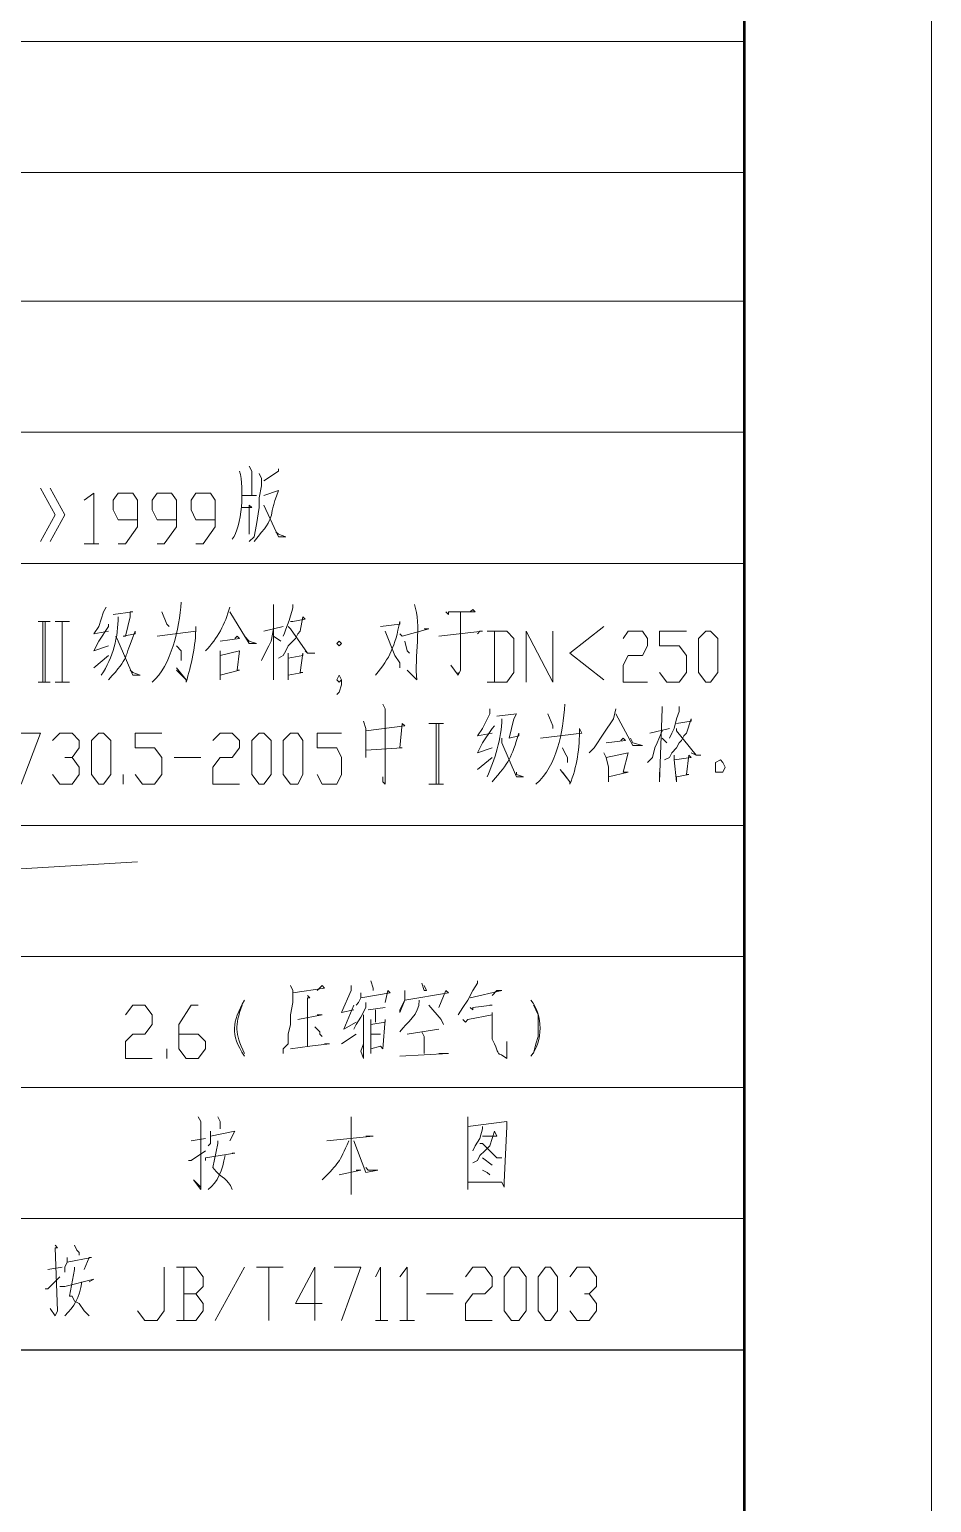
# Model space of a CAD drawing. Header units: millimetres. Extents: x -219 to 948, y -831 to -7.
# Drawn here: x 880.7 to 947.6, y -231.8 to -122.5 of the extents above; entities that cross this region are included whole.
import ezdxf

# ---------------------------------------------------------------- set-up
doc = ezdxf.new("R2010")
doc.units = ezdxf.units.MM
doc.layers.add('1', color=7, linetype='Continuous')

msp = doc.modelspace()

# ---------------------------------------------------------------- linework, layer by layer
at = {"layer": '1', "color": 0, "lineweight": 5}
for points in [[(-218.84, -6.99), (-218.84, -830.85), (947.56, -830.85), (947.56, -6.99), (-218.84, -6.99)], [(768.64, -123.45), (933.7, -123.45)], [(768.64, -133.17), (933.7, -133.17)], [(725.62, -142.71), (933.7, -142.71)], [(725.62, -152.43), (933.7, -152.43)], [(896.98, -154.95), (897.16, -155.31), (897.16, -157.11)], [(899.14, -155.13), (899.14, -155.31), (898.06, -156.03)], [(897.7, -155.49), (897.88, -155.85), (897.88, -156.39), (897.7, -157.29), (897.7, -158.01), (897.52, -159.27), (897.34, -160.17), (896.98, -160.53)], [(881.5, -160.53), (882.58, -158.55), (881.5, -156.57)], [(882.22, -156.57), (883.3, -158.55), (882.22, -160.53)], [(884.74, -157.47), (885.46, -156.93), (885.46, -160.71)], [(887.26, -160.71), (887.8, -160.71), (888.7, -159.45), (888.7, -157.47), (888.34, -156.93), (887.26, -156.93), (886.9, -157.47), (886.9, -158.19), (887.26, -158.91), (888.7, -158.91)], [(890.14, -160.71), (890.68, -160.71), (891.58, -159.45), (891.58, -157.47), (891.22, -156.93), (890.14, -156.93), (889.78, -157.47), (889.78, -158.19), (890.14, -158.91), (891.58, -158.91)], [(893.02, -160.71), (893.56, -160.71), (894.46, -159.45), (894.46, -157.47), (894.1, -156.93), (893.02, -156.93), (892.66, -157.47), (892.66, -158.19), (893.02, -158.91), (894.46, -158.91)], [(896.44, -157.11), (897.52, -157.11)], [(896.44, -158.01), (897.16, -158.01), (896.98, -157.83), (896.98, -159.99), (896.98, -159.27)], [(898.06, -157.83), (899.14, -160.17), (899.68, -160.17), (899.14, -159.99), (898.96, -159.81)], [(884.74, -160.71), (885.82, -160.71)], [(725.62, -162.15), (933.7, -162.15)], [(886.36, -165.39), (886.18, -165.75), (885.82, -166.83), (885.46, -167.37), (885.46, -167.37), (886.54, -167.19)], [(891.04, -166.83), (890.86, -166.65), (890.5, -165.75)], [(895.54, -165.75), (896.98, -168.09), (897.52, -168.09), (896.98, -167.91), (896.62, -167.55)], [(898.78, -165.21), (898.78, -170.79), (898.78, -170.61), (898.78, -170.07)], [(911.56, -165.75), (911.74, -165.93), (911.74, -165.75), (911.74, -165.75), (913.72, -165.75), (913.54, -165.57), (913.36, -165.75)], [(912.64, -165.75), (912.64, -170.07), (912.46, -170.43), (911.92, -169.71), (912.46, -170.43), (912.46, -170.25)], [(881.32, -166.47), (882.22, -166.47)], [(881.68, -166.47), (881.68, -170.97)], [(881.86, -170.97), (881.86, -166.47)], [(882.58, -166.47), (883.66, -166.47)], [(883.12, -166.47), (883.12, -170.97)], [(883.12, -170.97), (883.12, -166.47)], [(886.54, -166.65), (886.54, -166.83), (885.82, -167.91), (885.46, -168.63), (885.46, -168.63), (886.54, -168.27)], [(898.78, -167.01), (898.6, -167.91), (898.42, -168.27), (898.06, -168.99), (897.88, -169.35)], [(898.06, -167.19), (898.06, -167.19), (899.5, -166.83)], [(900.04, -166.47), (900.22, -166.47), (901.12, -166.29), (900.94, -166.11), (900.76, -167.19), (900.58, -167.37), (900.4, -167.73), (900.22, -167.91), (899.86, -168.27), (899.68, -168.63), (899.5, -168.99), (899.14, -169.17)], [(899.86, -166.83), (900.04, -167.01), (901.3, -168.81), (901.84, -168.81), (901.3, -168.81), (901.12, -168.63)], [(908.14, -167.37), (908.32, -167.55), (910.3, -167.01), (909.94, -167.01)], [(923.26, -166.83), (920.74, -168.81), (923.26, -170.79)], [(887.08, -167.55), (887.26, -167.91), (888.34, -170.43), (888.88, -170.43), (888.34, -170.25), (888.16, -170.07)], [(894.82, -167.91), (896.26, -167.73), (896.08, -167.55), (895.9, -167.73)], [(898.78, -167.55), (899.32, -167.91), (899.32, -167.91)], [(903.64, -168.27), (903.82, -168.09), (903.64, -167.91), (903.46, -168.09), (903.64, -168.27)], [(907.06, -167.19), (907.78, -168.99), (908.14, -169.53), (908.14, -169.89)], [(908.5, -167.91), (908.68, -168.63), (908.86, -168.81)], [(911.02, -167.55), (911.02, -167.55), (914.26, -167.19), (914.08, -167.19), (913.9, -167.37)], [(914.62, -170.97), (916.06, -170.97), (916.6, -170.25), (916.6, -167.73), (916.06, -167.19), (914.62, -167.19)], [(915.16, -167.19), (915.16, -170.97)], [(917.5, -170.97), (917.5, -167.19), (919.48, -170.97), (919.48, -167.19)], [(924.7, -167.73), (925.06, -167.19), (926.14, -167.19), (926.5, -167.73), (926.5, -168.27), (926.14, -168.99), (925.06, -168.99), (924.7, -169.71), (924.7, -170.97), (926.5, -170.97)], [(927.4, -170.25), (927.94, -170.97), (928.84, -170.97), (929.38, -170.25), (929.38, -168.99), (928.84, -168.27), (927.4, -168.27), (927.4, -167.19), (929.38, -167.19)], [(930.82, -170.97), (930.28, -170.25), (930.28, -167.73), (930.82, -167.19), (931.18, -167.19), (931.72, -167.73), (931.72, -170.25), (931.18, -170.97), (930.82, -170.97)], [(885.46, -169.89), (886.54, -168.99)], [(891.58, -168.27), (891.94, -168.63), (891.94, -168.99), (891.94, -169.35)], [(894.82, -168.63), (894.82, -168.99), (894.82, -170.79), (894.82, -170.43), (896.26, -170.07), (896.08, -170.07), (896.26, -168.63), (896.26, -168.63), (894.82, -168.99)], [(899.86, -168.81), (899.86, -169.17), (899.86, -170.79), (899.86, -170.43), (900.94, -170.25), (900.76, -170.25), (900.94, -168.81), (900.94, -168.99), (899.86, -169.17)], [(891.58, -170.07), (892.3, -170.79)], [(903.46, -171.87), (903.64, -171.69), (903.82, -171.15), (903.82, -170.79), (903.64, -170.43), (903.46, -170.79), (903.64, -170.97), (903.82, -170.79)], [(881.32, -170.97), (882.22, -170.97)], [(882.58, -170.97), (883.66, -170.97)], [(906.88, -172.59), (907.06, -172.95), (907.06, -172.95), (907.06, -178.53), (906.88, -178.35), (906.88, -177.99)], [(914.8, -172.95), (914.8, -173.31), (914.26, -174.39), (913.9, -174.93), (913.9, -174.93), (914.98, -174.75)], [(919.48, -174.39), (919.48, -174.21), (919.12, -173.31)], [(924.16, -172.95), (923.98, -173.67), (923.26, -174.75), (922.54, -175.83), (922.18, -176.19)], [(924.16, -173.31), (925.42, -175.65), (926.14, -175.65), (925.42, -175.47), (925.24, -175.11)], [(927.58, -172.77), (927.58, -172.95), (927.4, -178.35), (927.4, -177.63)], [(928.66, -174.03), (929.74, -173.85), (929.74, -173.67), (929.38, -174.75), (929.2, -174.93), (929.02, -175.29), (928.84, -175.47), (928.66, -175.83), (928.3, -176.19), (928.12, -176.55), (927.76, -176.73)], [(928.84, -172.77), (928.84, -173.13), (928.66, -173.67), (928.48, -174.39), (928.3, -174.75), (928.12, -175.11)], [(879.52, -174.75), (881.5, -174.75), (880.06, -178.53)], [(882.4, -175.29), (882.94, -174.75), (883.84, -174.75), (884.38, -175.29), (884.38, -175.83), (883.84, -176.55), (883.3, -176.55)], [(885.82, -178.53), (885.28, -177.81), (885.28, -175.29), (885.82, -174.75), (886.18, -174.75), (886.72, -175.29), (886.72, -177.81), (886.18, -178.53), (885.82, -178.53)], [(888.52, -177.81), (889.06, -178.53), (889.96, -178.53), (890.5, -177.81), (890.5, -176.55), (889.96, -175.83), (888.52, -175.83), (888.52, -174.75), (890.5, -174.75)], [(894.28, -175.29), (894.82, -174.75), (895.72, -174.75), (896.26, -175.29), (896.26, -175.83), (895.72, -176.55), (894.82, -176.55), (894.28, -177.27), (894.28, -178.53), (896.26, -178.53)], [(897.7, -178.53), (897.16, -177.81), (897.16, -175.29), (897.7, -174.75), (898.06, -174.75), (898.6, -175.29), (898.6, -177.81), (898.06, -178.53), (897.7, -178.53)], [(900.04, -178.53), (899.5, -177.81), (899.5, -175.29), (900.04, -174.75), (900.58, -174.75), (900.94, -175.29), (900.94, -177.81), (900.58, -178.53), (900.04, -178.53)], [(902.02, -177.81), (902.38, -178.53), (903.46, -178.53), (903.82, -177.81), (903.82, -176.55), (903.46, -175.83), (902.02, -175.83), (902.02, -174.75), (903.82, -174.75)], [(905.44, -173.85), (905.62, -174.39), (905.62, -176.19), (905.62, -176.55)], [(905.62, -174.57), (908.5, -174.21), (908.32, -174.03), (908.14, -175.83), (908.32, -175.83), (905.62, -176.01)], [(910.3, -174.03), (911.38, -174.03)], [(910.84, -174.03), (910.84, -178.53)], [(911.02, -178.53), (911.02, -174.03)], [(915.16, -174.21), (914.98, -174.39), (914.26, -175.47), (913.9, -176.19), (913.9, -176.19), (914.98, -175.83)], [(927.58, -174.57), (927.22, -175.47), (927.04, -175.83), (926.86, -176.55), (926.5, -176.91)], [(926.68, -174.75), (928.12, -174.39)], [(928.66, -174.39), (928.66, -174.57), (930.1, -176.37), (930.46, -176.37), (930.1, -176.37), (929.74, -176.19)], [(915.7, -175.11), (915.7, -175.47), (916.78, -177.99), (917.32, -177.99), (916.78, -177.81), (916.78, -177.63)], [(920.2, -175.83), (920.38, -176.19), (920.56, -176.55), (920.56, -176.91)], [(923.44, -175.47), (924.88, -175.29), (924.7, -175.11), (924.52, -175.29)], [(927.58, -175.11), (927.94, -175.47), (927.94, -175.47)], [(883.84, -176.55), (884.38, -177.27), (884.38, -177.81), (883.84, -178.53), (882.94, -178.53), (882.4, -177.81)], [(891.4, -176.55), (893.38, -176.55)], [(913.9, -177.45), (914.98, -176.55)], [(923.26, -176.19), (923.44, -176.55), (923.62, -177.27), (923.62, -178.35), (923.62, -177.99), (925.06, -177.63), (924.7, -177.63), (925.06, -176.19), (925.06, -176.19), (923.44, -176.55)], [(928.48, -176.37), (928.48, -176.73), (928.66, -178.35), (928.66, -177.99), (929.56, -177.81), (929.38, -177.81), (929.56, -176.37), (929.74, -176.55), (928.48, -176.73)], [(932.26, -177.27), (932.08, -176.91), (931.9, -176.73), (931.54, -176.91), (931.54, -177.27), (931.54, -177.63), (931.9, -177.63), (932.08, -177.63), (932.26, -177.27)], [(887.62, -178.53), (887.62, -177.81)], [(920.2, -177.63), (920.74, -178.35)], [(910.3, -178.53), (911.38, -178.53)], [(743.62, -181.59), (933.7, -181.59)], [(813.64, -188.79), (888.7, -184.29)], [(725.62, -191.31), (933.7, -191.31)], [(905.98, -193.11), (906.16, -193.65), (906.16, -193.83)], [(909.76, -193.29), (909.94, -193.83), (910.12, -193.83), (909.94, -193.47)], [(913.9, -193.11), (913.9, -193.29), (913.54, -193.83), (913.18, -194.55), (912.82, -195.09), (912.46, -195.63)], [(900.04, -193.47), (900.22, -193.83), (900.22, -194.73), (900.04, -195.63), (900.04, -196.35), (899.86, -197.07), (899.86, -197.79), (899.5, -198.15), (899.5, -198.51)], [(900.22, -194.01), (902.56, -193.65), (902.38, -193.47), (902.02, -193.83)], [(901.3, -194.19), (901.48, -194.37), (901.3, -194.37), (901.3, -197.97)], [(904.54, -193.47), (904.54, -193.83), (903.82, -195.45), (903.82, -195.45), (904.72, -195.27)], [(905.26, -194.01), (905.26, -194.37), (905.08, -194.73), (904.9, -194.91)], [(905.26, -194.37), (907.42, -194.01), (907.24, -193.83), (907.06, -194.73)], [(908.5, -193.83), (908.5, -194.55), (908.14, -195.45), (908.14, -195.27), (908.32, -194.91), (908.5, -194.55), (911.74, -194.01), (911.56, -193.83), (911.02, -195.09)], [(913.36, -194.37), (915.7, -193.83), (915.34, -193.83), (914.98, -194.19)], [(887.8, -195.63), (888.34, -194.91), (889.24, -194.91), (889.78, -195.63), (889.78, -196.35), (889.24, -197.07), (888.34, -197.07), (887.8, -197.61), (887.8, -198.87), (889.78, -198.87)], [(891.76, -197.07), (893.2, -197.07), (893.74, -197.61), (893.74, -198.15), (893.2, -198.87), (892.3, -198.87), (891.76, -198.15), (891.76, -196.35), (892.66, -194.91), (893.2, -194.91)], [(904.72, -194.91), (904, -196.71), (904.9, -196.17)], [(905.62, -194.73), (905.62, -195.09), (905.26, -195.81), (904.9, -196.35), (904.72, -196.71)], [(905.8, -195.27), (907.06, -195.09)], [(906.34, -195.27), (906.34, -195.45), (906.34, -196.17)], [(910.3, -194.91), (911.2, -195.99), (911.38, -196.35)], [(913.36, -195.09), (913.54, -195.27), (913.54, -195.09), (914.98, -194.91), (914.8, -194.91)], [(918.04, -194.91), (918.22, -195.27), (918.4, -195.63), (918.4, -197.25), (918.22, -197.79), (918.04, -198.51)], [(900.58, -195.99), (902.38, -195.63), (902.02, -195.63)], [(901.84, -196.53), (902.2, -196.89), (902.2, -197.07), (902.38, -197.25)], [(905.44, -195.63), (905.44, -198.87), (905.26, -198.33), (905.44, -197.79)], [(905.98, -195.99), (905.98, -196.35), (905.98, -197.25), (905.98, -198.51), (905.98, -198.15), (906.7, -197.97), (906.88, -198.15), (907.06, -195.99), (907.06, -196.17), (905.98, -196.35)], [(903.82, -197.79), (904.9, -197.07)], [(905.98, -197.07), (906.7, -197.07)], [(908.68, -197.07), (911.02, -196.71)], [(909.76, -196.89), (909.94, -197.25), (909.94, -198.51)], [(890.86, -198.87), (890.86, -198.15)], [(900.04, -198.15), (901.48, -197.97), (902.92, -197.79), (902.56, -197.79)], [(908.14, -198.69), (911.74, -198.51), (911.02, -198.51)], [(725.62, -201.03), (933.7, -201.03)], [(893.2, -203.19), (893.38, -203.55), (893.38, -208.59), (892.84, -207.87), (893.38, -208.41)], [(894.64, -203.19), (894.82, -203.55), (894.82, -204.09)], [(904.54, -203.19), (904.54, -206.79), (904.54, -208.95), (904.54, -208.59), (904.54, -208.05)], [(913.18, -203.19), (913.18, -203.91), (913.18, -208.59), (913.18, -208.05), (915.7, -208.05), (915.16, -208.05)], [(894.1, -204.27), (894.1, -205.17), (893.92, -205.35)], [(894.1, -204.63), (895.9, -204.27), (895.9, -204.27), (895.54, -204.99)], [(913.18, -203.91), (916.06, -203.55), (916.06, -203.55), (916.06, -203.91), (915.88, -208.05), (915.88, -208.41), (915.7, -208.05)], [(914.26, -203.91), (914.26, -204.09), (914.08, -204.81), (913.72, -205.35), (913.54, -205.71)], [(914.26, -204.63), (914.26, -204.63), (915.34, -204.63), (915.16, -204.27), (914.8, -205.35), (914.44, -205.71), (914.08, -206.07), (913.9, -206.43), (913.54, -206.61)], [(892.66, -204.99), (893.74, -204.81)], [(902.74, -204.99), (906.16, -204.63), (905.98, -204.63), (905.62, -204.63)], [(904.72, -204.99), (905.62, -207.33), (906.52, -207.15), (905.8, -207.15), (905.62, -206.97)], [(914.08, -205.17), (914.26, -205.17), (915.34, -206.25), (915.7, -206.25), (915.34, -206.25), (915.16, -206.07)], [(892.48, -206.43), (892.66, -206.43), (893.74, -205.71)], [(893.74, -206.25), (893.74, -206.43), (893.74, -206.25), (895.9, -205.89), (895.72, -205.89)], [(914.26, -206.25), (914.98, -206.79)], [(903.64, -207.51), (905.26, -207.15), (905.26, -207.15), (904.9, -207.15)], [(914.26, -207.15), (914.62, -207.33), (914.8, -207.51)], [(725.62, -210.75), (933.7, -210.75)], [(882.58, -212.73), (882.76, -212.91), (882.58, -212.91), (882.76, -217.59), (882.58, -217.95), (882.58, -217.95), (882.22, -217.41), (882.58, -217.95)], [(884.02, -212.73), (884.2, -213.09), (884.38, -213.27), (884.38, -213.45)], [(883.48, -213.63), (883.48, -213.99), (883.3, -214.35), (883.3, -214.71), (883.3, -214.71)], [(883.48, -213.99), (885.28, -213.63), (885.1, -213.63), (884.74, -214.53)], [(881.86, -215.97), (882.04, -215.97), (882.94, -215.07)], [(882.04, -214.53), (883.12, -214.35)], [(884.02, -214.35), (884.02, -214.53), (883.66, -216.51), (883.84, -216.51), (884.02, -216.87), (884.38, -217.05), (884.74, -217.59), (884.92, -217.77), (885.1, -217.95)], [(888.7, -217.59), (889.24, -218.31), (890.14, -218.31), (890.68, -217.59), (890.68, -214.35)], [(893.02, -216.33), (893.56, -215.79), (893.56, -215.07), (893.02, -214.35), (891.58, -214.35)], [(892.12, -214.35), (892.12, -218.31)], [(894.46, -218.31), (896.62, -214.35)], [(897.52, -214.35), (899.5, -214.35)], [(898.42, -214.35), (898.42, -218.31)], [(902.38, -217.05), (900.4, -217.05), (901.84, -214.35), (901.84, -218.31)], [(903.28, -214.35), (905.26, -214.35), (903.82, -218.31)], [(906.34, -215.07), (906.7, -214.35), (906.7, -218.31)], [(908.14, -215.07), (908.68, -214.35), (908.68, -218.31)], [(913, -215.07), (913.54, -214.35), (914.44, -214.35), (914.98, -215.07), (914.98, -215.79), (914.44, -216.33), (913.54, -216.33), (913, -217.05), (913, -218.31), (914.98, -218.31)], [(916.42, -218.31), (915.88, -217.59), (915.88, -215.07), (916.42, -214.35), (916.96, -214.35), (917.5, -215.07), (917.5, -217.59), (916.96, -218.31), (916.42, -218.31)], [(918.94, -218.31), (918.4, -217.59), (918.4, -215.07), (918.94, -214.35), (919.3, -214.35), (919.84, -215.07), (919.84, -217.59), (919.3, -218.31), (918.94, -218.31)], [(920.74, -215.07), (921.28, -214.35), (922.18, -214.35), (922.72, -215.07), (922.72, -215.79), (922.18, -216.33), (921.82, -216.33)], [(882.94, -215.79), (883.12, -215.79), (883.3, -215.79), (885.46, -215.25), (885.1, -215.43), (885.1, -215.43)], [(891.58, -218.31), (893.02, -218.31), (893.56, -217.59), (893.56, -217.05), (893.02, -216.33), (892.12, -216.33)], [(910.12, -216.33), (912.1, -216.33)], [(922.18, -216.33), (922.72, -217.05), (922.72, -217.59), (922.18, -218.31), (921.28, -218.31), (920.74, -217.59)], [(906.34, -218.31), (907.24, -218.31)], [(908.14, -218.31), (909.22, -218.31)]]:
    msp.add_lwpolyline(points, dxfattribs=at)
at = {"layer": '1', "color": 0, "lineweight": 50}
msp.add_lwpolyline([(-184.1, -20.67), (-184.1, -816.99), (933.7, -816.99), (933.7, -20.67), (-184.1, -20.67)], dxfattribs=at)
at = {"layer": '1', "color": 0, "lineweight": 25}
msp.add_lwpolyline([(725.62, -220.47), (933.7, -220.47)], dxfattribs=at)
at = {"layer": '1', "color": 0, "lineweight": 5}
for points in [[(896.26, -155.31), (896.62, -156.57), (896.44, -159.45), (895.72, -160.35)], [(891.94, -165.03), (891.76, -167.01), (891.22, -169.71), (889.78, -170.97)], [(895.54, -165.39), (895.18, -166.65), (894.64, -167.73), (893.74, -168.63)], [(900.22, -165.21), (900.22, -165.75), (899.68, -167.01), (899.5, -167.55)], [(887.26, -166.11), (887.26, -167.55), (886.9, -169.17), (886, -170.43)], [(920.38, -172.59), (920.2, -174.75), (919.84, -177.09), (918.22, -178.53)], [(915.7, -173.67), (915.7, -175.11), (915.16, -176.73), (914.62, -177.99)], [(896.62, -198.69), (895.54, -197.07), (895.72, -196.17), (896.62, -194.55)], [(896.44, -194.91), (895.9, -196.53), (895.9, -196.89), (896.62, -198.51)], [(909.58, -194.55), (909.58, -195.63), (908.68, -196.17), (908.14, -196.89)], [(917.86, -198.69), (918.76, -197.61), (918.76, -195.63), (917.86, -194.55)], [(904.36, -204.99), (903.64, -206.61), (903.64, -206.61), (902.38, -207.87)], [(895.18, -206.07), (895, -207.15), (894.64, -208.05), (893.92, -208.59)], [(884.56, -215.43), (884.38, -216.69), (884.02, -217.23), (883.3, -217.95)]]:
    msp.add_open_spline(points, degree=3, dxfattribs=at)
for points, knots in [([(898.06, -157.11), (898.06, -157.11), (899.14, -156.75), (899.14, -156.75), (899.14, -156.75), (899.14, -156.75), (899.14, -156.75), (898.24, -159.09), (899.14, -158.37), (897.34, -160.53)], [0, 0, 0, 0, 1, 1, 1, 2, 2, 2, 3, 3, 3, 3]), ([(886.9, -165.93), (886.9, -165.93), (888.34, -165.75), (888.34, -165.75), (888.34, -165.75), (888.16, -165.75), (888.16, -165.75), (888.16, -165.75), (888.16, -166.11), (888.16, -166.11), (888.16, -166.11), (887.8, -167.55), (887.8, -167.55), (887.8, -167.55), (887.62, -167.55), (887.62, -167.55), (887.62, -167.55), (888.52, -167.37), (888.52, -167.37), (888.52, -167.37), (888.52, -167.19), (888.52, -167.19), (887.62, -169.35), (888.16, -168.99), (886.54, -170.79)], [0, 0, 0, 0, 1, 1, 1, 2, 2, 2, 3, 3, 3, 4, 4, 4, 5, 5, 5, 6, 6, 6, 7, 7, 7, 8, 8, 8, 8]), ([(909.22, -165.21), (909.76, -166.65), (909.22, -169.17), (909.4, -170.79), (909.4, -170.79), (908.68, -170.07), (908.68, -170.07), (908.68, -170.07), (909.4, -170.79), (909.4, -170.79)], [0, 0, 0, 0, 1, 1, 1, 2, 2, 2, 3, 3, 3, 3]), ([(891.58, -169.89), (891.58, -169.89), (892.3, -170.79), (892.3, -170.79), (892.3, -170.79), (892.3, -170.97), (892.3, -170.97), (892.66, -169.71), (893.02, -168.27), (893.02, -166.83), (893.02, -166.83), (893.02, -167.19), (893.02, -167.19), (893.02, -167.19), (890.14, -167.55), (890.14, -167.55)], [0, 0, 0, 0, 1, 1, 1, 2, 2, 2, 3, 3, 3, 4, 4, 4, 5, 5, 5, 5]), ([(906.7, -166.83), (906.7, -166.83), (908.14, -166.65), (908.14, -166.65), (908.14, -166.65), (908.14, -166.47), (908.14, -166.47), (907.78, -168.27), (907.42, -169.17), (906.34, -170.43)], [0, 0, 0, 0, 1, 1, 1, 2, 2, 2, 3, 3, 3, 3]), ([(915.34, -173.49), (915.34, -173.49), (916.78, -173.31), (916.78, -173.31), (916.78, -173.31), (916.78, -173.31), (916.78, -173.31), (916.78, -173.31), (916.6, -173.67), (916.6, -173.67), (916.6, -173.67), (916.24, -175.11), (916.24, -175.11), (916.24, -175.11), (916.96, -174.93), (916.96, -174.93), (916.96, -174.93), (916.96, -174.75), (916.96, -174.75), (916.42, -176.55), (916.24, -176.91), (914.98, -178.35)], [0, 0, 0, 0, 1, 1, 1, 2, 2, 2, 3, 3, 3, 4, 4, 4, 5, 5, 5, 6, 6, 6, 7, 7, 7, 7]), ([(920.02, -177.45), (920.02, -177.45), (920.74, -178.35), (920.74, -178.35), (920.74, -178.35), (920.74, -178.53), (920.74, -178.53), (921.28, -177.27), (921.46, -175.83), (921.46, -174.39), (921.46, -174.39), (921.64, -174.75), (921.64, -174.75), (921.64, -174.75), (918.58, -175.11), (918.58, -175.11)], [0, 0, 0, 0, 1, 1, 1, 2, 2, 2, 3, 3, 3, 4, 4, 4, 5, 5, 5, 5]), ([(912.82, -195.99), (912.82, -195.99), (913, -196.17), (913, -196.17), (913, -196.17), (913.18, -195.99), (913.18, -195.99), (913.18, -195.99), (914.98, -195.63), (914.98, -195.63), (914.98, -195.63), (914.98, -195.45), (914.98, -195.45), (914.98, -195.45), (914.98, -196.35), (914.98, -196.35), (914.98, -196.35), (914.98, -196.89), (914.98, -196.89), (914.98, -196.89), (914.98, -197.43), (914.98, -197.43), (914.98, -197.43), (915.16, -197.79), (915.16, -197.79), (915.7, -199.05), (915.16, -198.15), (916.06, -198.87), (916.06, -198.87), (916.06, -197.61), (916.06, -197.61), (916.06, -197.61), (916.06, -198.69), (916.06, -198.69)], [0, 0, 0, 0, 1, 1, 1, 2, 2, 2, 3, 3, 3, 4, 4, 4, 5, 5, 5, 6, 6, 6, 7, 7, 7, 8, 8, 8, 9, 9, 9, 10, 10, 10, 11, 11, 11, 11]), ([(894.64, -204.99), (894.64, -204.99), (894.64, -205.17), (894.64, -205.17), (894.64, -205.17), (894.28, -206.97), (894.28, -206.97), (895, -207.87), (895.36, -207.69), (895.72, -208.59)], [0, 0, 0, 0, 1, 1, 1, 2, 2, 2, 3, 3, 3, 3])]:
    msp.add_open_spline(points, degree=3, knots=knots, dxfattribs=at)

doc.saveas('drawing.dxf')
